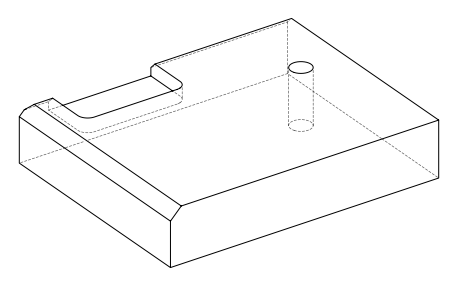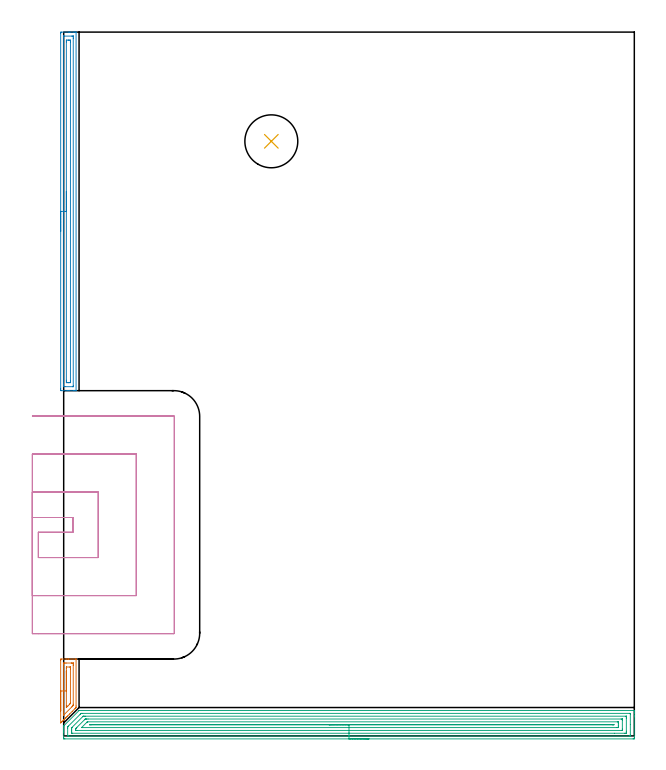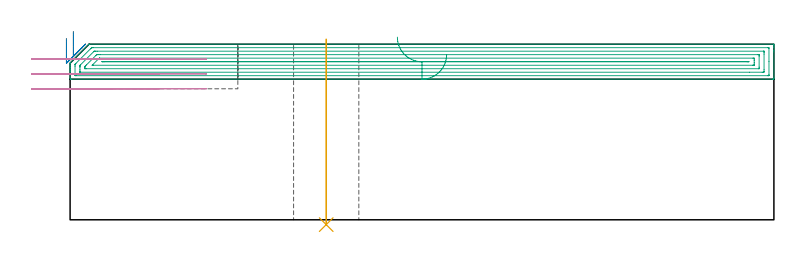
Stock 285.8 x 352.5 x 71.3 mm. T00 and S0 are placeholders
(PLAN: 5 operations, 2 tool changes, 24.8 min)
(1 AREA_MILL | FG_CHAMFER_SURFACE | UGT0205_001 | 0.89 min | 1226 mm3)
(2 AREA_MILL_1 | FG_CHAMFER_SURFACE_1 | UGT0205_001 | 4.52 min | 5467 mm3)
(3 AREA_MILL_2 | FG_CHAMFER_SURFACE_2 | UGT0205_001 | 13.78 min | 28534 mm3)
(4 MILL_SLOT | SLOT_PARTIAL_RECTANGULAR | UGT0201_109 | Follow Part, ap 6.35, ae 75% | 5.3 min | 164113 mm3)
(5 INDEXABLE_INSERT_DRILL_THROUGH_HOLE_FROM_SOLID | STEP1HOLE | NXT0302_024 | 0.3 min | 39291 mm3)
(TOOL UGT0205_001 | Chamfer Mill 20 x 3 x 45 deg. | D20 FL50 Z2)
(TOOL UGT0201_109 | End Mill 25.4 mm | D25.4 FL25 Z2)
(TOOL NXT0302_024 | Index. Insert Drill 26.5mm [880-D2650L32-03] | D26.5 PA176 FL80 Z2)
(OP 1 AREA_MILL)
G17 G21 G94 G90
T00 M6
G54
G17 G0 G90 X-1.5 Y12.5 S1061 M3
G43 Z81.3 H0
Z73.6
G94 G1 Y12.538 Z72.728 F250.
Y12.652 Z71.864
Y12.841 Z71.012
Y13.103 Z70.18
Y13.437 Z69.374
Y13.84 Z68.6
Y14.309 Z67.864
Y14.84 Z67.172
Y15.429 Z66.529
Y16.072 Z65.94
Y16.764 Z65.408
Y17.5 Z64.94
Y18.274 Z64.537
Y19.08 Z64.203
Y19.912 Z63.941
Y20.764 Z63.752
Y21.628 Z63.638
Y22.5 Z63.6
X-1.499 Y37.994 Z63.601
X-1.495 Y38.346 Z63.602
X-1.491 Y38.49 Z63.605
X-1.148 Y38.5 Z63.948
X1.476 Z66.569
X2.225 Z67.323
X2.35 Z67.448
X6.101 Y38.499 Z71.199
X6.196 Y38.49 Z71.291
X6.2 Y38.436 Z71.3
Y14.974
X6.195 Y14.198 Z71.291
X6.091 Y14.089 Z71.188
X5.647 Y13.646 Z70.746
X4.319 Y12.318 Z69.418
X2.991 Y10.99 Z68.09
X1.968 Y9.968 Z67.067
X1.767 Y9.766 Z66.864
X1.663 Y9.662 Z66.761
X1.115 Y9.114 Z66.214
X0.893 Y8.891 Z65.99
X0.778 Y8.777 Z65.876
X0.262 Y8.262 Z65.361
X0.018 Y8.017 Z65.115
X-0.107 Y7.892 Z64.99
X-0.591 Y7.409 Z64.508
X-0.856 Y7.142 Z64.24
X-1.328 Y6.671 Z63.771
X-1.439 Y6.564 Z63.66
X-1.493 Y6.518 Z63.605
X-1.5 Y6.564 Z63.6
Y22.5
X-0.086 Z65.014
X-0.085 Y36.033 Z65.015
X-0.084 Y36.223 Z65.016
X-0.081 Y36.397 Z65.019
X-0.079 Y36.475 Z65.021
X0.055 Y36.49 Z65.155
X0.33 Y36.498 Z65.43
X0.601 Y36.499 Z65.701
X1.202 Y36.5 Z66.302
X3.825 Z68.925
X4.099 Z69.199
X4.703 Y36.497 Z69.803
X4.757 Y36.491 Z69.857
X4.779 Y36.487 Z69.879
X4.782 Y36.417 Z69.882
X4.784 Y36.223 Z69.884
X4.786 Y35.528 Z69.886
Y35.338
X4.785 Y15.86 Z69.885
X4.784 Y15.512 Z69.884
X4.781 Y15.338 Z69.881
X4.779 Y15.255 Z69.879
X4.745 Y15.206 Z69.845
X4.522 Y14.974 Z69.622
X4.31 Y14.76 Z69.41
X4.099 Y14.548 Z69.199
X0.03 Y10.48 Z65.13
X-0.03 Y10.423 Z65.07
X-0.073 Y10.386 Z65.027
X-0.08 Y10.383 Z65.02
X-0.082 Y10.387 Z65.018
X-0.084 Y10.415 Z65.016
X-0.085 Y10.488 Z65.015
X-0.086 Y10.548 Z65.014
Y22.5
X1.328 Z66.428
X1.329 Y33.716 Z66.429
X1.334 Y34.452 Z66.434
X1.335 Y34.481 Z66.435
X1.382 Y34.491 Z66.482
X1.43 Y34.498 Z66.53
X3.178 Y34.5 Z68.278
X3.224 Y34.499 Z68.324
X3.271 Y34.496 Z68.371
X3.359 Y34.49 Z68.459
X3.365 Y34.452 Z68.465
X3.368 Y34.307 Z68.468
X3.371 Y33.567 Z68.471
X3.372 Y33.418 Z68.472
X3.371 Y16.596 Z68.471
X3.37 Y16.447 Z68.47
X3.367 Y16.348 Z68.467
X3.364 Y16.275 Z68.464
X3.344 Y16.252 Z68.444
X3.224 Y16.126 Z68.324
X3.093 Y15.993 Z68.193
X2.961 Y15.86 Z68.061
X2.075 Y14.974 Z67.175
X1.773 Y14.673 Z66.873
X1.476 Y14.377 Z66.576
X1.33 Y14.236 Z66.43
Y14.237
X1.329 Z66.429
Y14.974
X1.328 Y22.5 Z66.428
Y23.372 Z66.467
Y24.237 Z66.58
Y25.088 Z66.769
Y25.92 Z67.032
Y26.726 Z67.365
Y27.5 Z67.768
Y28.236 Z68.237
Y28.928 Z68.768
Y29.571 Z69.357
Y30.161 Z70.001
Y30.692 Z70.693
Y31.16 Z71.428
Y31.563 Z72.202
Y31.897 Z73.008
Y32.159 Z73.84
Y32.348 Z74.692
Y32.462 Z75.557
Y32.5 Z76.428
G0 Z81.3
M5
M2
(OP 2 AREA_MILL_1)
G17 G21 G94 G90
T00 M6
G54
G17 G0 G90 X-1.5 Y252.7 S1061 M3
G43 Z81.3 H0
Z73.6
G94 G1 Y252.738 Z72.728 F250.
Y252.852 Z71.864
Y253.041 Z71.012
Y253.303 Z70.18
Y253.637 Z69.374
Y254.04 Z68.6
Y254.508 Z67.864
Y255.04 Z67.172
Y255.629 Z66.529
Y256.272 Z65.94
Y256.964 Z65.409
Y257.7 Z64.94
Y258.474 Z64.537
Y259.28 Z64.203
Y260.112 Z63.941
Y260.964 Z63.752
Y261.828 Z63.638
Y262.7 Z63.6
Y351.901
X-1.497 Y352.258 Z63.601
X-1.493 Y352.49 Z63.604
X-1.147 Y352.5 Z63.949
X2.35 Z67.445
X2.924 Z68.021
X3.224 Z68.321
X4.973 Z70.068
X5.574 Z70.673
X5.958 Z71.057
X6.08 Y352.498 Z71.172
X6.205 Y352.49 Z71.295
X6.2 Y352.351 Z71.3
Y173.05
X6.205 Y172.91 Z71.295
X6.08 Y172.902 Z71.172
X5.958 Y172.9 Z71.057
X5.574 Z70.673
X4.973 Z70.068
X2.924 Z68.021
X2.35 Z67.445
X1.763 Z66.858
X-1.147 Y172.901 Z63.949
X-1.493 Y172.91 Z63.604
X-1.497 Y173.142 Z63.601
X-1.5 Y173.499 Z63.6
Y173.859
Y262.7
X-0.086 Z65.014
X-0.085 Y350.117 Z65.015
X-0.084 Y350.467 Z65.016
X-0.082 Y350.487 Z65.018
X-0.08 Y350.49 Z65.02
X-0.066 Y350.494 Z65.034
X0. Y350.498 Z65.1
X0.1 Y350.5 Z65.2
X0.226 Z65.326
X4.099 Z69.199
X4.598 Y350.499 Z69.698
X4.736 Y350.495 Z69.836
X4.761 Y350.491 Z69.861
X4.779 Y350.486 Z69.879
X4.78 Y350.456 Z69.88
X4.784 Y350.31 Z69.884
X4.785 Y350.117 Z69.885
X4.786 Y349.416 Z69.886
X4.785 Y175.283 Z69.885
X4.784 Y174.933 Z69.884
X4.782 Y174.913 Z69.882
X4.78 Y174.91 Z69.88
X4.766 Y174.906 Z69.866
X4.7 Y174.902 Z69.8
X4.6 Y174.9 Z69.7
X4.474 Z69.574
X0.601 Z65.701
X0.102 Y174.901 Z65.202
X-0.036 Y174.905 Z65.064
X-0.061 Y174.909 Z65.039
X-0.079 Y174.914 Z65.021
X-0.08 Y174.944 Z65.02
X-0.084 Y175.091 Z65.016
X-0.085 Y175.283 Z65.015
X-0.086 Y175.984 Z65.014
Y262.7
X1.329 Z66.429
Y347.59
X1.334 Y348.333 Z66.434
X1.336 Y348.476 Z66.436
X1.476 Y348.49 Z66.576
X2.187 Y348.499 Z67.287
X2.35 Z67.45
X3.064 Y348.496 Z68.164
X3.224 Y348.49 Z68.324
X3.365 Y348.474 Z68.465
X3.368 Y348.333 Z68.468
X3.37 Y348.184 Z68.47
X3.371 Y347.441 Z68.471
Y347.291
Y177.81
X3.366 Y177.067 Z68.466
X3.364 Y176.925 Z68.464
X3.224 Y176.91 Z68.324
X2.513 Y176.901 Z67.613
X2.35 Z67.45
X1.636 Y176.904 Z66.736
X1.476 Y176.91 Z66.576
X1.335 Y176.926 Z66.435
X1.332 Y177.067 Z66.432
X1.33 Y177.216 Z66.43
X1.329 Y177.959 Z66.429
X1.328 Y178.109 Z66.428
X1.329 Y262.7 Z66.429
Y263.572 Z66.467
Y264.436 Z66.58
Y265.288 Z66.769
Y266.12 Z67.032
Y266.926 Z67.365
Y267.7 Z67.768
Y268.436 Z68.237
Y269.128 Z68.768
Y269.771 Z69.357
Y270.36 Z70.001
Y270.892 Z70.693
Y271.36 Z71.429
Y271.763 Z72.202
Y272.097 Z73.008
Y272.359 Z73.84
Y272.548 Z74.692
Y272.662 Z75.557
Y272.7 Z76.429
G0 Z81.3
M5
M2
(OP 3 AREA_MILL_2)
G17 G21 G94 G90
T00 M6
G54
G17 G0 G90 X152.9 Y-1.5 S1061 M3
G43 Z81.3 H0
Z67.1
G94 G1 X152.862 Z66.228 F250.
X152.748 Z65.364
X152.559 Z64.512
X152.297 Z63.68
X151.963 Z62.874
X151.56 Z62.1
X151.091 Z61.364
X150.56 Z60.672
X149.971 Z60.029
X149.328 Z59.44
X148.636 Z58.908
X147.9 Z58.44
X147.126 Z58.037
X146.32 Z57.703
X145.488 Z57.441
X144.636 Z57.252
X143.772 Z57.138
X142.9 Z57.1
X0.601
X0.126 Y-1.495 Z57.103
X0.009 Y-1.491 Z57.105
X0. Y-1.024 Z57.572
Y1.626 Z60.22
Y2.202 Z60.799
Y2.509 Z61.105
Y3.085 Z61.681
Y3.392 Z61.987
Y4.006 Z62.606
Y4.851 Z63.45
X0.001 Y4.907 Z63.503
X0.01 Y5.001 Z63.594
X0.15 Y5.15 Z63.75
X7.664 Y12.666 Z71.263
X7.694 Y12.693 Z71.292
X7.703 Y12.695 Z71.294
X7.739 Y12.7 Z71.3
X285.645
X285.791 Y12.697 Z71.288
X285.793 Y12.689 Z71.279
X285.8 Y12.369 Z70.968
Y11.955 Z70.555
Y11.341 Z69.936
Y10.15 Z68.747
Y9.574 Z68.168
Y-1.024 Z57.573
X285.797 Y-1.315 Z57.283
X285.79 Y-1.492 Z57.106
X285.611 Y-1.499 Z57.099
X285.199 Y-1.5 Z57.1
X142.9
Y-0.086 Z58.514
X2.386 Y-0.085 Z58.515
X2.328 Y-0.084 Z58.516
X2.01 Y-0.075 Z58.525
X2.006 Y0.024 Z58.624
X2.001 Y0.239 Z58.839
Y3.773 Z62.373
X2.006 Y4.275 Z62.875
X2.01 Y4.466 Z63.066
X2.016 Y4.555 Z63.155
X2.058 Y4.599 Z63.199
X2.386 Y4.935 Z63.535
X8.267 Y10.817 Z69.417
X8.631 Y11.179 Z69.779
X8.716 Y11.256 Z69.856
X8.743 Y11.279 Z69.879
X8.791 Y11.281 Z69.881
X8.895 Y11.284 Z69.884
X9.105 Y11.285 Z69.885
X9.523 Y11.286 Z69.886
X283.414 Y11.285 Z69.885
X283.472 Y11.284 Z69.884
X283.79 Y11.275 Z69.875
X283.794 Y11.176 Z69.776
X283.798 Y10.961 Z69.561
X283.8 Y5.66 Z64.26
X283.799 Y0.362 Z58.962
X283.792 Y-0.021 Z58.579
X283.79 Y-0.069 Z58.531
X283.776 Y-0.079 Z58.521
X283.728 Y-0.081 Z58.519
X283.623 Y-0.084 Z58.516
X283.414 Y-0.086 Z58.514
X283.359
X142.9
Y1.328 Z59.928
X4.17 Y1.329 Z59.929
X4.07 Y1.33 Z59.93
X4.035 Y1.332 Z59.932
X4.019 Y1.335 Z59.935
X4.01 Y1.347 Z59.947
X4.006 Y1.458 Z60.058
X4.002 Y1.626 Z60.226
X4. Y1.794 Z60.394
Y2.509 Z61.109
Y3.392 Z61.992
Y3.56 Z62.16
X4.003 Y3.728 Z62.328
X4.01 Y4.064 Z62.664
X4.02 Y4.11 Z62.71
X4.035 Y4.129 Z62.729
X4.073 Y4.171 Z62.771
X4.17 Y4.271 Z62.871
X9.523 Y9.624 Z68.224
X9.696 Y9.79 Z68.39
X9.759 Y9.848 Z68.448
X9.786 Y9.865 Z68.465
X9.819 Y9.866 Z68.466
X10.116 Y9.87 Z68.47
X10.415 Y9.871 Z68.471
X11.007 Y9.872 Z68.472
X281.63 Y9.871 Z68.471
X281.73 Y9.87 Z68.47
X281.765 Y9.867 Z68.467
X281.781 Y9.865 Z68.465
X281.79 Y9.853 Z68.453
X281.794 Y9.742 Z68.342
X281.798 Y9.574 Z68.174
X281.8 Y9.406 Z68.006
Y8.691 Z67.291
Y2.341 Z60.941
X281.795 Y1.626 Z60.226
X281.791 Y1.466 Z60.066
X281.771 Y1.335 Z59.935
X281.63 Y1.334 Z59.934
X281.037 Y1.329 Z59.929
X275.857 Y1.328 Z59.928
X142.9
Y2.743 Z61.343
X6.61
X6.107 Y2.744 Z61.344
X6.056 Y2.745 Z61.345
X6.022 Y2.749 Z61.349
X6.01 Y2.752 Z61.352
X6.008 Y2.771 Z61.371
X6.003 Y2.963 Z61.563
X6. Y3.346 Z61.946
X6.001 Y3.392 Z61.992
X6.009 Y3.601 Z62.201
X6.012 Y3.651 Z62.251
X6.045 Y3.689 Z62.289
X6.109 Y3.757 Z62.357
X6.291 Y3.942 Z62.542
X6.624 Y4.275 Z62.875
X10.415 Y8.065 Z66.665
X10.735 Y8.375 Z66.975
X10.82 Y8.45 Z67.05
X10.979 Y8.453 Z67.053
X11.307 Y8.456 Z67.056
X11.544 Y8.457 Z67.057
X12.199
X279.19
X279.693 Y8.456 Z67.056
X279.744 Y8.455 Z67.055
X279.778 Y8.451 Z67.051
X279.79 Y8.448 Z67.048
X279.792 Y8.429 Z67.029
X279.797 Y8.237 Z66.837
X279.8 Y7.853 Z66.453
Y3.392 Z61.992
X279.794 Y2.973 Z61.573
X279.79 Y2.765 Z61.365
X279.785 Y2.749 Z61.349
X279.76 Y2.747 Z61.347
X279.703 Y2.745 Z61.345
X279.609 Y2.743 Z61.343
X142.9
Y4.157 Z62.757
X9.403
X9.164 Y4.16 Z62.76
X9.006 Y4.163 Z62.763
X8.972 Y4.165 Z62.765
X8.978 Y4.173 Z62.773
X9.001 Y4.2 Z62.8
X9.074 Y4.275 Z62.875
X11.516 Y6.718 Z65.318
X11.726 Y6.925 Z65.525
X11.823 Y7.016 Z65.616
X11.84 Y7.031 Z65.631
X11.882 Y7.036 Z65.636
X11.96 Y7.04 Z65.64
X12.08 Y7.042 Z65.642
X277.289 Y7.043 Z65.643
X277.528 Y7.041 Z65.641
X277.686 Y7.037 Z65.637
X277.791 Y7.034 Z65.634
X277.793 Y7.013 Z65.613
X277.796 Y6.925 Z65.525
X277.8 Y6.301 Z64.901
Y6.042 Z64.642
Y5.158 Z63.758
X277.799 Y4.535 Z63.135
X277.796 Y4.275 Z62.875
X277.793 Y4.198 Z62.798
X277.791 Y4.165 Z62.765
X277.647 Y4.162 Z62.762
X277.408 Y4.158 Z62.758
X277.289 Y4.157 Z62.757
X277.169
X142.9
Y5.571 Z64.171
X13.984
X13.566 Y5.572 Z64.172
X13.15 Y5.576 Z64.176
X13.091 Y5.578 Z64.178
X12.9 Y5.601 Z64.201
X13.034 Y5.622 Z64.222
X13.091 Y5.624 Z64.224
X13.509 Y5.629 Z64.229
X13.567
X274.91 Y5.628 Z64.228
X275.327 Y5.625 Z64.225
X275.385 Y5.623 Z64.223
X275.706 Y5.599 Z64.199
X275.443 Y5.578 Z64.178
X275.385 Y5.575 Z64.175
X274.968 Y5.571 Z64.171
X274.91
X142.9
X142.028 Z64.209
X141.163 Z64.323
X140.312 Z64.512
X139.48 Z64.774
X138.674 Z65.108
X137.9 Z65.511
X137.164 Z65.98
X136.472 Z66.511
X135.829 Z67.1
X135.24 Z67.743
X134.708 Z68.435
X134.24 Z69.171
X133.837 Z69.945
X133.503 Z70.751
X133.241 Z71.583
X133.052 Z72.435
X132.938 Z73.3
X132.9 Z74.171
G0 Z81.3
M5
M2
(OP 4 MILL_SLOT)
G17 G21 G94 G90
T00 M6
G54
G17 G0 G90 X-15.7 Y109.4 S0 M3
G43 Z81.3 H0
Z65.267
G94 G1 X-12.7 F250.
X4.6 F500.
Y102.
X-12.7
Y89.3
X17.3
Y122.1
X-12.7
X-15.7 F250.
Y70.25
X-12.7
X36.35 F500.
Y141.15
X-12.7
X-15.7 F250.
Y51.2
X-12.7
X55.2 F500.
G3 X55.4 Y51.4 R0.2
G1 Y160.
G3 X55.2 Y160.2 R0.2
G1 X-12.7
X-15.7 F250.
G0 Y109.4 Z59.233
G1 X-12.7
X4.6 F500.
Y102.
X-12.7
Y89.3
X17.3
Y122.1
X-12.7
X-15.7 F250.
Y70.25
X-12.7
X36.35 F500.
Y141.15
X-12.7
X-15.7 F250.
Y51.2
X-12.7
X55.2 F500.
G3 X55.4 Y51.4 R0.2
G1 Y160.
G3 X55.2 Y160.2 R0.2
G1 X-12.7
X-15.7 F250.
G0 Y109.4 Z53.2
G1 X-12.7
X4.6 F500.
Y102.
X-12.7
Y89.3
X17.3
Y122.1
X-12.7
X-15.7 F250.
Y70.25
X-12.7
X36.35 F500.
Y141.15
X-12.7
X-15.7 F250.
Y51.2
X-12.7
X55.2 F500.
G3 X55.4 Y51.4 R0.2
G1 Y160.
G3 X55.2 Y160.2 R0.2
G1 X-12.7
X-15.7 F250.
G0 Z81.3
M5
M2
(OP 5 INDEXABLE_INSERT_DRILL_THROUGH_HOLE_FROM_SOLID)
G17 G21 G94 G90
T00 M6
G54
G17 G0 G90 X104. Y297.8 S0 M3
G43 Z81.3 H1
G94 G81 G98 Z-1.963 F250. R73.3
G80
M5
M2
